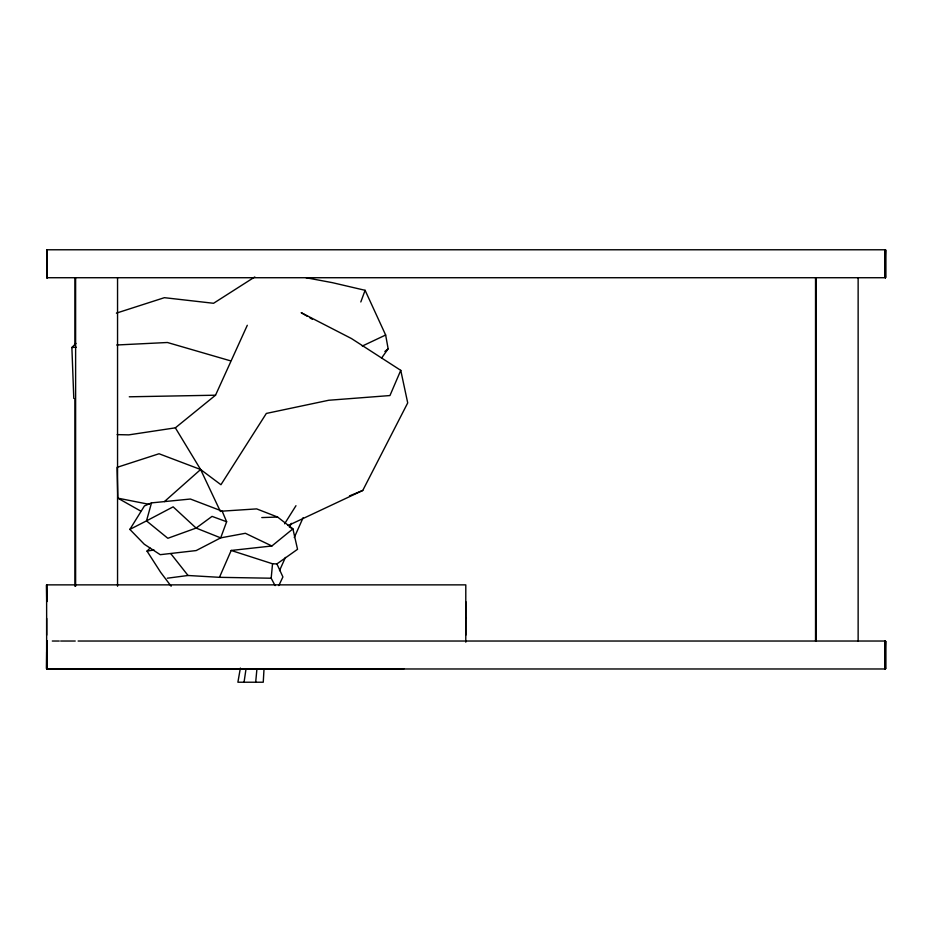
<?xml version="1.0" encoding="UTF-8"?>
<svg xmlns="http://www.w3.org/2000/svg" width="932" height="932" viewBox="0 0 932 932"><rect width="100%" height="100%" fill="white"/><g stroke="black" fill="none" stroke-linecap="round" stroke-linejoin="round"><path stroke-width="1.4" d="M46.67 635.158L46.6 584.865L465.802 584.865L465.779 618.405M404.138 668.698L46.6 668.698L46.67 618.405M465.767 635.17L465.779 601.629M47.054 252.572L46.984 249.776L46.984 277.724L885.4 277.724L885.4 249.776L46.984 249.776L46.984 277.724L47.054 274.928M46.658 651.934L46.6 668.698L46.705 651.911M47.066 664.784L46.984 668.978L46.984 641.03L46.984 668.978L885.4 668.978L885.4 641.03L78.113 641.03M47.066 263.744L46.984 277.724L46.984 249.776L46.984 277.724L47.066 273.53M885.132 263.744L885.4 249.776L885.4 277.724L885.4 249.776L885.4 277.724L885.4 249.776L885.4 277.724L884.946 266.552M885.132 655.01L885.4 641.03L885.4 668.978L885.4 641.03L885.4 668.978L885.4 641.03L885.4 668.978L884.946 657.817M47.054 663.398L46.984 668.978L47.066 659.204M47.066 270.734L46.984 277.724L47.171 263.744M46.984 668.978L47.066 662M885.214 263.744L885.4 249.776M885.214 655.01L885.4 641.03M264.001 669.269L263.255 682.224L237.893 682.224L240.386 668.058M275.091 585.611L271.189 578.224L272.528 563.778L231.194 550.462L219.451 577.327L188.031 575.487L167.317 578.201M255.683 682.224L256.894 669.269M244.056 682.224L245.966 669.269M151.497 502.884L146.499 520.883L129.863 529.399L144.285 544.241L160.234 554.68L196.186 550.567L220.686 537.869L245.372 533.29L271.876 545.989L292.904 528.863L277.573 517.039L256.673 508.895L222.165 511.144L190.396 499.028L151.497 502.884L144.425 505.936L129.863 529.399M360.812 301.968L365.099 290.306L332.444 282.676L306.069 277.736M226.639 521.745L220.686 537.869L196.116 528.071L173.142 506.845L146.499 520.883L167.842 538.288L196.116 528.071L212.042 516.386L226.639 521.745L222.165 511.144M307.397 316.344L301.176 312.663L351.446 338.537L400.76 370.353L389.949 395.552L328.74 400.259L266.342 413.435L220.942 484.722L200.613 469.518L159.034 453.756L117.059 467.351L117.816 498.142L140.627 511.027M117.141 434.615L128.791 434.871L175.356 427.835L215.525 395.203L247.295 325.28M279.507 570.664L285.413 557.418M294.267 537.543L303.121 517.679M278.808 585.587L282.909 576.943L276.909 563.918L272.528 563.778M289.409 527.209L291.367 523.353M288.128 525.543L362.758 490.453L407.715 402.915L400.76 370.353M284.61 523.796L295.968 505.703M381.549 358.133L388.143 348.789L385.65 335.019L365.099 290.306M73.791 398.407L71.881 347.473L75.935 343.407M171.139 586.216L160.712 572.399L147.023 551.103L150.04 548.086M164.405 501.602L200.613 469.518L175.356 427.835M384.858 351.504L388.143 348.789M276.909 563.918L297.541 549.298L292.904 528.863L290.935 528.013M254.785 276.955L213.556 303.284L164.393 297.681L116.395 313.129M362.292 346.052L385.65 335.019M349.5 495.917L362.758 490.453M147.023 551.103L154.036 549.973M231.194 550.462L271.876 545.989M71.881 347.473L76.226 347.217M116.756 344.991L167.41 342.498L230.519 360.835M261.776 517.575L277.573 517.039M129.28 396.799L215.525 395.203M52.309 641.03L59.275 641.03M60.673 641.03L75.236 641.03M219.451 577.327L271.189 578.224M117.816 498.142L149.12 504.34M309.89 317.824L312.383 319.292M170.836 553.69L188.031 575.487M200.613 469.518L220.418 511.528M47.066 256.766L46.984 249.776L47.066 259.55M46.984 641.03L47.066 650.816L46.984 641.03L47.066 648.02M46.728 601.653L46.6 584.865L46.705 601.641M465.779 618.394L465.79 642.16M858.139 277.724L858.139 641.03M816.222 277.724L816.222 641.03M815.535 277.724L815.535 641.03M117.549 277.724L117.549 586.251M75.62 277.724L75.62 586.251M74.933 277.724L74.933 345.481M74.933 398.826L74.933 586.251"/></g></svg>
